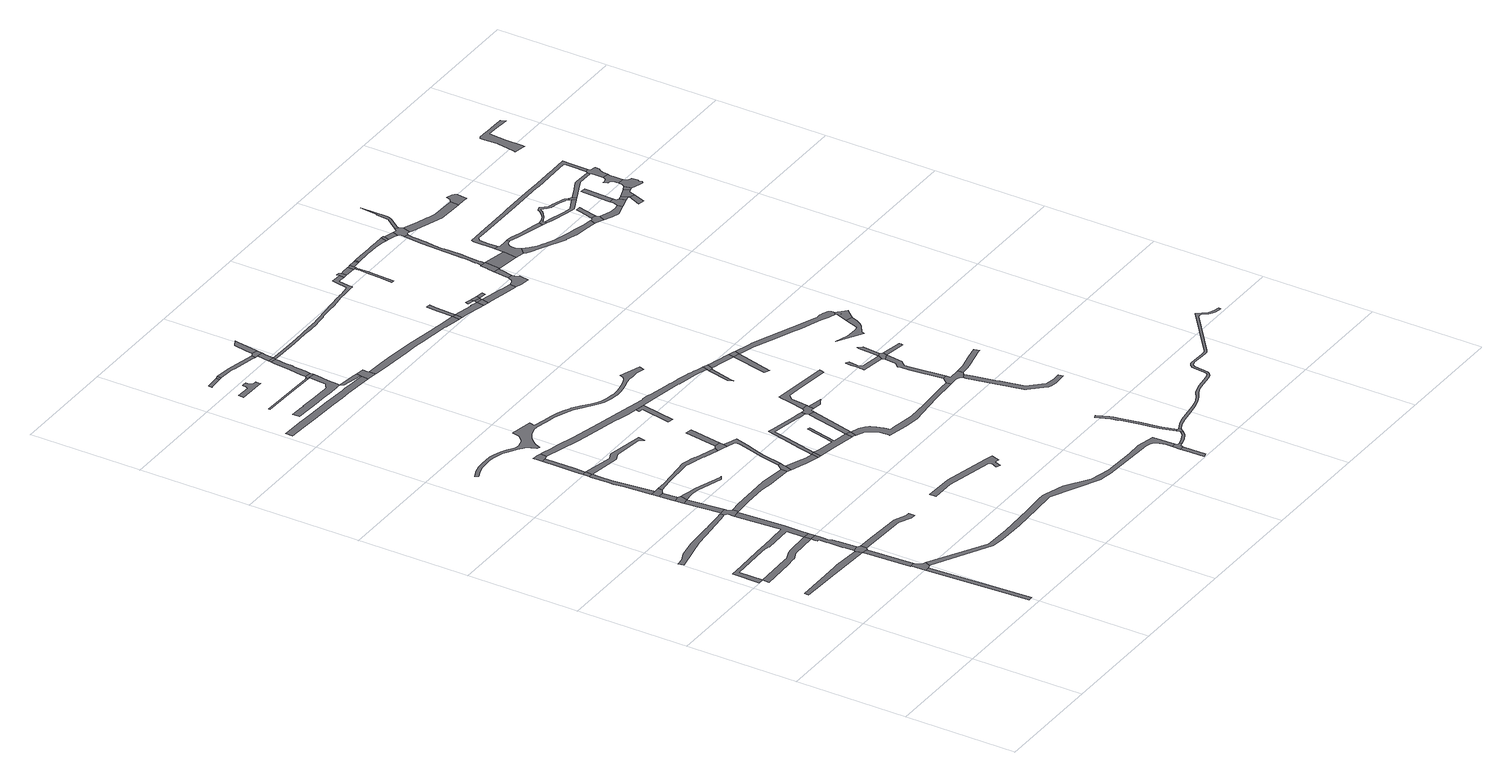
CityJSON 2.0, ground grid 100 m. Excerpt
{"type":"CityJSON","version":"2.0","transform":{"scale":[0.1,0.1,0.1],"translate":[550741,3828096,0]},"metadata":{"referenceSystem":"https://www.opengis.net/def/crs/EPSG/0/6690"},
"CityObjects":{
"road1":{"type":"Road","attributes":{"RoadStructureAttribute.sectionType":"1"},"geometry":[{"type":"MultiSurface","lod":"1","boundaries":[[[0,1,2,3,4,5,6,7,8,9]]]}]},
"road2":{"type":"Road","attributes":{"RoadStructureAttribute.sectionType":"1"},"geometry":[{"type":"MultiSurface","lod":"1","boundaries":[[[10,11,12,13,14,15,16,17,18,19,20,21]]]}]},
"road3":{"type":"Road","attributes":{"RoadStructureAttribute.sectionType":"1"},"geometry":[{"type":"MultiSurface","lod":"1","boundaries":[[[22,23,24,25,26,27]]]}]},
"road4":{"type":"Road","attributes":{"RoadStructureAttribute.sectionType":"1"},"geometry":[{"type":"MultiSurface","lod":"1","boundaries":[[[28,29,30,31,32,33,34,35,36,37,38,39,40,41,42,15,43,44,45,46,47,48,49,50,51,10,52]]]}]},
"road5":{"type":"Road","attributes":{"RoadStructureAttribute.sectionType":"1"},"geometry":[{"type":"MultiSurface","lod":"1","boundaries":[[[53,54,55,56,57,58,59,60,61,62,63,64,65,66,67]]]}]},
"road6":{"type":"Road","geometry":[{"type":"MultiSurface","lod":"1","boundaries":[[[68,69,27,26,70,71,72,73,74]]]}]},
"road7":{"type":"Road","attributes":{"RoadStructureAttribute.sectionType":"1"},"geometry":[{"type":"MultiSurface","lod":"1","boundaries":[[[8,68,74,75]]]}]},
"road8":{"type":"Road","geometry":[{"type":"MultiSurface","lod":"1","boundaries":[[[76,77,78,9,8,75,79,80]]]}]},
"road9":{"type":"Road","attributes":{"RoadStructureAttribute.sectionType":"1"},"geometry":[{"type":"MultiSurface","lod":"1","boundaries":[[[21,81,82,83,84,85,86,87,88,77,76,89,90,91,92,93,94,95,96,97,98]]]}]},
"road10":{"type":"Road","geometry":[{"type":"MultiSurface","lod":"1","boundaries":[[[10,21,98,52]]]}]},
"road11":{"type":"Road","geometry":[{"type":"MultiSurface","lod":"1","boundaries":[[[99,100,101,102,53,67,103,104,33,32,105,106]]]}]},
"road12":{"type":"Road","attributes":{"RoadStructureAttribute.sectionType":"1"},"geometry":[{"type":"MultiSurface","lod":"1","boundaries":[[[107,108,101,100]]]}]},
"road13":{"type":"Road","attributes":{"RoadStructureAttribute.sectionType":"1"},"geometry":[{"type":"MultiSurface","lod":"1","boundaries":[[[109,110,111,112,113,114,115,80,79]]]}]},
"road14":{"type":"Road","geometry":[{"type":"MultiSurface","lod":"1","boundaries":[[[116,117,118,108,107,119]]]}]},
"road15":{"type":"Road","attributes":{"RoadStructureAttribute.sectionType":"1"},"geometry":[{"type":"MultiSurface","lod":"1","boundaries":[[[120,121,122,118,117]]]}]},
"road16":{"type":"Road","geometry":[{"type":"MultiSurface","lod":"1","boundaries":[[[123,124,125,126,121,120,127,128,129,130]]]}]},
"road17":{"type":"Road","attributes":{"RoadStructureAttribute.sectionType":"1"},"geometry":[{"type":"MultiSurface","lod":"1","boundaries":[[[131,132,133,134,135,136,126,125,137,138,139,140,141]]]}]},
"road18":{"type":"Road","geometry":[{"type":"MultiSurface","lod":"1","boundaries":[[[142,131,141,143]]]}]},
"road19":{"type":"Road","attributes":{"RoadStructureAttribute.sectionType":"1"},"geometry":[{"type":"MultiSurface","lod":"1","boundaries":[[[144,145,146,147,148,149,150,151,152,153,154,155,156,119,107]]]}]},
"road20":{"type":"Road","attributes":{"RoadStructureAttribute.sectionType":"1"},"geometry":[{"type":"MultiSurface","lod":"1","boundaries":[[[157,158,159,160,161,162,142,143,163,164,165]]]}]},
"road21":{"type":"Road","attributes":{"RoadStructureAttribute.sectionType":"1"},"geometry":[{"type":"MultiSurface","lod":"1","boundaries":[[[166,167,106,105,168,169,170,171,172,173]]]}]},
"road22":{"type":"Road","geometry":[{"type":"MultiSurface","lod":"1","boundaries":[[[174,175,176,177,178,179,157,165,180,181]]]}]},
"road23":{"type":"Road","attributes":{"RoadStructureAttribute.sectionType":"1"},"geometry":[{"type":"MultiSurface","lod":"1","boundaries":[[[182,183,184,185,186,187,188,189,190,191,192,193,123,130,194,195,196,197,198,199,200,201,202,203,204,205,206,207]]]}]},
"road24":{"type":"Road","attributes":{"RoadStructureAttribute.sectionType":"1"},"geometry":[{"type":"MultiSurface","lod":"1","boundaries":[[[208,209,210,211,212,213,214,143,141]]]}]},
"road25":{"type":"Road","attributes":{"RoadStructureAttribute.sectionType":"1"},"geometry":[{"type":"MultiSurface","lod":"1","boundaries":[[[215,216,217,218,219,220,221,222,223,224,225,226,227,228,229,230,231,232,233,234]]]}]},
"road26":{"type":"Road","geometry":[{"type":"MultiSurface","lod":"1","boundaries":[[[235,236,237,173,172,238,239,240,241,242]]]}]},
"road27":{"type":"Road","attributes":{"RoadStructureAttribute.sectionType":"1"},"geometry":[{"type":"MultiSurface","lod":"1","boundaries":[[[243,244,245,246,247,248,249,250,251,252,253,254,255,71,70,256,257,258,259,260,261,262,263,264,265,266,267,268,269,270]]]}]},
"road28":{"type":"Road","attributes":{"RoadStructureAttribute.sectionType":"1"},"geometry":[{"type":"MultiSurface","lod":"1","boundaries":[[[271,272,273,274,275,276,277,278,279,280,281,282]]]}]},
"road29":{"type":"Road","attributes":{"RoadStructureAttribute.sectionType":"1"},"geometry":[{"type":"MultiSurface","lod":"1","boundaries":[[[283,284,285,286,287,288]]]}]},
"road30":{"type":"Road","attributes":{"function":"3","RoadStructureAttribute.sectionType":"1"},"geometry":[{"type":"MultiSurface","lod":"1","boundaries":[[[289,290,291,292,293,294,295,296,297,298,299,300,301,302,303,304,305,306,307,308,309,310,311,312,313,314,315,316]]]}]},
"road31":{"type":"Road","attributes":{"RoadStructureAttribute.sectionType":"1"},"geometry":[{"type":"MultiSurface","lod":"1","boundaries":[[[317,318,319,320,321,322,323,324]]]}]},
"road32":{"type":"Road","attributes":{"RoadStructureAttribute.sectionType":"1"},"geometry":[{"type":"MultiSurface","lod":"1","boundaries":[[[325,326,327,239,238,328,329,330,331,332]]]}]},
"road33":{"type":"Road","geometry":[{"type":"MultiSurface","lod":"1","boundaries":[[[333,334,317,324,335,336]]]}]},
"road34":{"type":"Road","geometry":[{"type":"MultiSurface","lod":"1","boundaries":[[[337,207,206,338,339,340,341]]]}]},
"road35":{"type":"Road","attributes":{"RoadStructureAttribute.sectionType":"1"},"geometry":[{"type":"MultiSurface","lod":"1","boundaries":[[[342,343,344,345,346,347,348,349,340,339,350,351,352,353,354,355,356,235,242]]]}]},
"road36":{"type":"Road","attributes":{"RoadStructureAttribute.sectionType":"1"},"geometry":[{"type":"MultiSurface","lod":"1","boundaries":[[[357,358,359,360,361,362,363,364,365,366,367,368,369,370,371,372,373,374,375,376,377,378,379,380,381,382,383,384,385,386,387,388,389,390,391,392,393,394,395,396,397,398,399,400,401,402,403,404,405,406,407,408,409,410,411,412,413,414,415,416,417,418,419,420,421,422,423,424,425,426,427,428,429,430,431,432,433,434,435,436,437,438,439]]]}]},
"road37":{"type":"Road","geometry":[{"type":"MultiSurface","lod":"1","boundaries":[[[440,441,442,443,444,445,446,447,448,449,450,451]]]}]},
"road38":{"type":"Road","geometry":[{"type":"MultiSurface","lod":"1","boundaries":[[[452,332,331,453,454]]]}]},
"road39":{"type":"Road","attributes":{"RoadStructureAttribute.sectionType":"1"},"geometry":[{"type":"MultiSurface","lod":"1","boundaries":[[[455,456,457,337,341]]]}]},
"road40":{"type":"Road","attributes":{"RoadStructureAttribute.sectionType":"1"},"geometry":[{"type":"MultiSurface","lod":"1","boundaries":[[[458,459,460,333,336,461,462,463,464,465,466,467,468]]]}]},
"road41":{"type":"Road","geometry":[{"type":"MultiSurface","lod":"1","boundaries":[[[469,288,287,289,316,470,471]]]}]},
"road42":{"type":"Road","geometry":[{"type":"MultiSurface","lod":"1","boundaries":[[[472,312,473,474,475]]]}]},
"road43":{"type":"Road","attributes":{"function":"3","RoadStructureAttribute.sectionType":"1"},"geometry":[{"type":"MultiSurface","lod":"1","boundaries":[[[476,477,478,479,469,471,480,481,482,483,484,485,486]]]}]},
"road44":{"type":"Road","attributes":{"RoadStructureAttribute.sectionType":"1"},"geometry":[{"type":"MultiSurface","lod":"1","boundaries":[[[487,488,489,490,491,492,493,454,453,494,495,496]]]}]},
"road45":{"type":"Road","attributes":{"RoadStructureAttribute.sectionType":"1"},"geometry":[{"type":"MultiSurface","lod":"1","boundaries":[[[497,498,499,500,501,502,503,504,505,506,507,508,509,510,511,512,513,514,515,516,517,518,519,520,181,180,521,522,523,524,525,526,527,528,529,530,531,532,533,534,535,536,537]]]}]},
"road46":{"type":"Road","geometry":[{"type":"MultiSurface","lod":"1","boundaries":[[[538,539,475,474,234,233,540,541]]]}]},
"road47":{"type":"Road","attributes":{"RoadStructureAttribute.sectionType":"1"},"geometry":[{"type":"MultiSurface","lod":"1","boundaries":[[[542,543,544,545,546,547,548]]]}]},
"road48":{"type":"Road","geometry":[{"type":"MultiSurface","lod":"1","boundaries":[[[549,476,486,550,551,552]]]}]},
"road49":{"type":"Road","attributes":{"RoadStructureAttribute.sectionType":"1"},"geometry":[{"type":"MultiSurface","lod":"1","boundaries":[[[553,554,555,556,557,558,559,560,561,562,563,452,454,564,565,566,567,568,569,570,571,572,573,574,575,576,577]]]}]},
"road50":{"type":"Road","attributes":{"function":"3","RoadStructureAttribute.sectionType":"1"},"geometry":[{"type":"MultiSurface","lod":"1","boundaries":[[[578,549,552,579,580,581]]]}]},
"road51":{"type":"Road","geometry":[{"type":"MultiSurface","lod":"1","boundaries":[[[582,583,468,467,578,581,584]]]}]},
"road52":{"type":"Road","geometry":[{"type":"MultiSurface","lod":"1","boundaries":[[[496,495,585,586,587]]]}]},
"road53":{"type":"Road","attributes":{"function":"3","RoadStructureAttribute.sectionType":"1"},"geometry":[{"type":"MultiSurface","lod":"1","boundaries":[[[588,589,590,591,592,582,584]]]}]},
"road54":{"type":"Road","attributes":{"RoadStructureAttribute.sectionType":"1"},"geometry":[{"type":"MultiSurface","lod":"1","boundaries":[[[593,594,595,496,587,596,597]]]}]},
"road55":{"type":"Road","geometry":[{"type":"MultiSurface","lod":"1","boundaries":[[[598,599,600,601,602,577,576,603,593,597,604,605,606,607,608,609]]]}]},
"road56":{"type":"Road","geometry":[{"type":"MultiSurface","lod":"1","boundaries":[[[610,611,612,613,608,607]]]}]},
"road57":{"type":"Road","attributes":{"RoadStructureAttribute.sectionType":"1"},"geometry":[{"type":"MultiSurface","lod":"1","boundaries":[[[614,615,616,617,618,619,620,621,622,623,624,541,540,625,626,627,628,629,630,631,632,633]]]}]},
"road58":{"type":"Road","attributes":{"RoadStructureAttribute.sectionType":"1"},"geometry":[{"type":"MultiSurface","lod":"1","boundaries":[[[634,635,636,637,638]]]}]},
"road59":{"type":"Road","attributes":{"RoadStructureAttribute.sectionType":"1"},"geometry":[{"type":"MultiSurface","lod":"1","boundaries":[[[639,640,641,642,643,644,645,646,647,648,649,650,651,652,653,587,586,654,655,656,657,658,659,660,661,662,663,664,665,666,667,668,669,670]]]}]},
"road60":{"type":"Road","geometry":[{"type":"MultiSurface","lod":"1","boundaries":[[[269,638,637,671,672,673,674,675,676,270]]]}]},
"road61":{"type":"Road","attributes":{"RoadStructureAttribute.sectionType":"1"},"geometry":[{"type":"MultiSurface","lod":"1","boundaries":[[[677,678,679,680,681,682,683,684,685,686,687,688,689,690,598,609]]]}]},
"road62":{"type":"Road","geometry":[{"type":"MultiSurface","lod":"1","boundaries":[[[691,692,693,694,695,696]]]}]},
"road63":{"type":"Road","attributes":{"RoadStructureAttribute.sectionType":"1"},"geometry":[{"type":"MultiSurface","lod":"1","boundaries":[[[697,698,699,700,701,702,703,704,705,706,707,708,709,710,711,712,713,714,715,716,717,718,719,720,552,551,721,722,723,724,725,726,727,728,729,730,731,732,733,734,735,736,737,738,739,740,741,742,743,744,745,746]]]}]},
"road64":{"type":"Road","attributes":{"RoadStructureAttribute.sectionType":"1"},"geometry":[{"type":"MultiSurface","lod":"1","boundaries":[[[747,748,749,674,673,750,751,752]]]}]},
"road65":{"type":"Road","geometry":[{"type":"MultiSurface","lod":"1","boundaries":[[[537,536,691,696,753,754]]]}]},
"road66":{"type":"Road","geometry":[{"type":"MultiSurface","lod":"1","boundaries":[[[755,756,757,758,747,752,759,760,761]]]}]},
"road67":{"type":"Road","attributes":{"RoadStructureAttribute.sectionType":"1"},"geometry":[{"type":"MultiSurface","lod":"1","boundaries":[[[762,763,764,765,766,767,768,769,770,771,772,773,774,775,756,755]]]}]},
"road68":{"type":"Road","attributes":{"RoadStructureAttribute.sectionType":"1"},"geometry":[{"type":"MultiSurface","lod":"1","boundaries":[[[776,777,778,779,780,781,754,753,782,783,784,785,786]]]}]},
"road69":{"type":"Road","attributes":{"RoadStructureAttribute.sectionType":"1"},"geometry":[{"type":"MultiSurface","lod":"1","boundaries":[[[785,787,788,789,790,791]]]}]},
"road70":{"type":"Road","geometry":[{"type":"MultiSurface","lod":"1","boundaries":[[[633,632,792,793]]]}]},
"road71":{"type":"Road","geometry":[{"type":"MultiSurface","lod":"1","boundaries":[[[794,795,796,786,785,791,797]]]}]},
"road72":{"type":"Road","attributes":{"RoadStructureAttribute.sectionType":"1"},"geometry":[{"type":"MultiSurface","lod":"1","boundaries":[[[798,799,800,801,802,803,633,793]]]}]},
"road73":{"type":"Road","geometry":[{"type":"MultiSurface","lod":"1","boundaries":[[[804,805,806,807,808,670,669,809,810,811,812,813,814,815,816]]]}]},
"road74":{"type":"Road","attributes":{"RoadStructureAttribute.sectionType":"1"},"geometry":[{"type":"MultiSurface","lod":"1","boundaries":[[[817,818,819,793,792,820,821,822,823]]]}]},
"road75":{"type":"Road","attributes":{"RoadStructureAttribute.sectionType":"1"},"geometry":[{"type":"MultiSurface","lod":"1","boundaries":[[[824,825,826,827,828,829,830,831,832,833,806,805]]]}]},
"road76":{"type":"Road","attributes":{"RoadStructureAttribute.sectionType":"1"},"geometry":[{"type":"MultiSurface","lod":"1","boundaries":[[[834,835,836,837,838,839,840,841,842,843,844,845,846,847,848,849,850,851]]]}]},
"road77":{"type":"Road","geometry":[{"type":"MultiSurface","lod":"1","boundaries":[[[852,853,854,855]]]}]},
"road78":{"type":"Road","attributes":{"RoadStructureAttribute.sectionType":"1"},"geometry":[{"type":"MultiSurface","lod":"1","boundaries":[[[856,857,858,859,860,861,862,863,864,865,866,867,868,869,870,871,872,873,874,814,813]]]}]},
"road79":{"type":"Road","geometry":[{"type":"MultiSurface","lod":"1","boundaries":[[[823,822,875,876]]]}]},
"road80":{"type":"Road","geometry":[{"type":"MultiSurface","lod":"1","boundaries":[[[877,878,851,850,829,828,879]]]}]},
"road81":{"type":"Road","geometry":[{"type":"MultiSurface","lod":"1","boundaries":[[[880,823,876,881]]]}]},
"road82":{"type":"Road","geometry":[{"type":"MultiSurface","lod":"1","boundaries":[[[855,854,880,881,882,883]]]}]},
"road83":{"type":"Road","geometry":[{"type":"MultiSurface","lod":"1","boundaries":[[[884,885,886,887,888,889,890,851,878]]]}]},
"road84":{"type":"Road","geometry":[{"type":"MultiSurface","lod":"1","boundaries":[[[891,892,883,882]]]}]},
"road85":{"type":"Road","geometry":[{"type":"MultiSurface","lod":"1","boundaries":[[[893,894,895,896,746,745,897,898]]]}]},
"road86":{"type":"Road","attributes":{"RoadStructureAttribute.sectionType":"1"},"geometry":[{"type":"MultiSurface","lod":"1","boundaries":[[[899,900,901,902,903,904,905,906,907,908,816,815]]]}]},
"road87":{"type":"Road","geometry":[{"type":"MultiSurface","lod":"1","boundaries":[[[909,910,911,912,879,828]]]}]},
"road88":{"type":"Road","attributes":{"RoadStructureAttribute.sectionType":"1"},"geometry":[{"type":"MultiSurface","lod":"1","boundaries":[[[913,914,915,916,917,876,875,918,919,920,921,922]]]}]},
"road89":{"type":"Road","attributes":{"RoadStructureAttribute.sectionType":"1"},"geometry":[{"type":"MultiSurface","lod":"1","boundaries":[[[923,924,925,926,927,928,929,930,931,932,933,934,935,936,937,797,791,938,939,940,941,942,943,944,945,946,947,948,949,950,951,952,953,954,955,956]]]}]},
"road90":{"type":"Road","attributes":{"RoadStructureAttribute.sectionType":"1"},"geometry":[{"type":"MultiSurface","lod":"1","boundaries":[[[957,958,959,898,897,960]]]}]},
"road91":{"type":"Road","attributes":{"RoadStructureAttribute.sectionType":"1"},"geometry":[{"type":"MultiSurface","lod":"1","boundaries":[[[961,962,963,964,965,966,967,968,969,970,971]]]}]},
"road92":{"type":"Road","geometry":[{"type":"MultiSurface","lod":"1","boundaries":[[[972,973,957,960,974,961,971,975,976]]]}]},
"road93":{"type":"Road","attributes":{"RoadStructureAttribute.sectionType":"1"},"geometry":[{"type":"MultiSurface","lod":"1","boundaries":[[[977,978,979,972,976,980,981,982]]]}]},
"road94":{"type":"Road","attributes":{"RoadStructureAttribute.sectionType":"1"},"geometry":[{"type":"MultiSurface","lod":"1","boundaries":[[[983,984,985,986,987,988,989,990,991,992,993]]]}]},
"road95":{"type":"Road","geometry":[{"type":"MultiSurface","lod":"1","boundaries":[[[994,977,982,995]]]}]},
"road96":{"type":"Road","geometry":[{"type":"MultiSurface","lod":"1","boundaries":[[[996,997,998,999,1000,1001,1002,1003,1004,1005,1006,1007,1008,1009,1010,1011,1012,1013,922,921,1014,1015,1016,1017,1018]]]}]},
"road97":{"type":"Road","attributes":{"RoadStructureAttribute.sectionType":"1"},"geometry":[{"type":"MultiSurface","lod":"1","boundaries":[[[1019,1020,1021,1004,1003,1022,1023,1024]]]}]},
"road98":{"type":"Road","attributes":{"RoadStructureAttribute.sectionType":"1"},"geometry":[{"type":"MultiSurface","lod":"1","boundaries":[[[1025,1026,1027,1028,1029,1030,1031,1032,1033,1034,1035,1036,1037,1038,1039,1040,1041,1042,1043,1044,1045,1046,1047,1048,761,760,1049,1050,1051,1052,1053,1054,1055,1056,1057,1058,1059,1060,1061,1062,1063,1064,1065,1066,1067,1068,1069,1070,1071,1072,1073,1074,1075,1076,1077]]]}]},
"road99":{"type":"Road","geometry":[{"type":"MultiSurface","lod":"1","boundaries":[[[1078,1079,1080,1081,1019,1024,1082,1083,1084,1085]]]}]},
"road100":{"type":"Road","attributes":{"RoadStructureAttribute.sectionType":"1"},"geometry":[{"type":"MultiSurface","lod":"1","boundaries":[[[1086,1087,1088,1089,1090,1091,1092,994,995,1093,1094,1095,1096,1097,1098]]]}]},
"road101":{"type":"Road","geometry":[{"type":"MultiSurface","lod":"1","boundaries":[[[1099,956,955,1100,1101,983,993,1102,1103]]]}]},
"road102":{"type":"Road","attributes":{"RoadStructureAttribute.sectionType":"1"},"geometry":[{"type":"MultiSurface","lod":"1","boundaries":[[[1083,1082,1104,1105,1106]]]}]},
"road103":{"type":"Road","attributes":{"RoadStructureAttribute.sectionType":"1"},"geometry":[{"type":"MultiSurface","lod":"1","boundaries":[[[1107,1108,1109,1110,1111,1112,1113,1114,1115,1116,1085,1084,1117,1118,1119,1120,1121,1122,1123,1124,1125,1126,1127,1128,1129,1130,1131,1132,1133,1134,1135]]]}]},
"road104":{"type":"Road","geometry":[{"type":"MultiSurface","lod":"1","boundaries":[[[1098,1097,1136,1137,1138]]]}]},
"road105":{"type":"Road","attributes":{"RoadStructureAttribute.sectionType":"1"},"geometry":[{"type":"MultiSurface","lod":"1","boundaries":[[[1137,1136,1139,1140,1141,1142]]]}]},
"road106":{"type":"Road","geometry":[{"type":"MultiSurface","lod":"1","boundaries":[[[1143,1106,1105,1144,1145,1146,1147,1148,1149,1150,1151,1152,1153,1154,1155,1156,1157,1158]]]}]},
"road107":{"type":"Road","geometry":[{"type":"MultiSurface","lod":"1","boundaries":[[[1159,1160,1161,1162,1142,1141,1163,1164,1165,1166,1167,1107,1135,1168,1169,1170,1171,1172,1173,1174,1175,1176,1177,1178,1179]]]}]},
"road108":{"type":"Road","attributes":{"RoadStructureAttribute.sectionType":"1"},"geometry":[{"type":"MultiSurface","lod":"1","boundaries":[[[1180,1181,1182,1183,1184,1159,1179,1185,1186,1187,1188,1189,1190]]]}]},
"road109":{"type":"Road","attributes":{"RoadStructureAttribute.sectionType":"1"},"geometry":[{"type":"MultiSurface","lod":"1","boundaries":[[[1191,1192,1193,1194,1195,1196,1197,1198,1199,1146,1145,1200,1201,1202,1203,1204,1205,1206,1207,1208,1209]]]}]},
"road110":{"type":"Road","attributes":{"RoadStructureAttribute.sectionType":"1"},"geometry":[{"type":"MultiSurface","lod":"1","boundaries":[[[1210,1211,1212,1213,1155,1154,1214,1215,1216,1217]]]}]},
"road111":{"type":"Road","attributes":{"RoadStructureAttribute.sectionType":"1"},"geometry":[{"type":"MultiSurface","lod":"1","boundaries":[[[1218,1219,1220,1221,1222,1176,1175,1223,1224,1225,1226,1227,1228]]]}]},
"road112":{"type":"Road","geometry":[{"type":"MultiSurface","lod":"1","boundaries":[[[1229,1217,1216,1230,1231,1232,1233]]]}]},
"road113":{"type":"Road","geometry":[{"type":"MultiSurface","lod":"1","boundaries":[[[1234,1235,1209,1208,1236,1237,1238,1239,1240]]]}]},
"road114":{"type":"Road","geometry":[{"type":"MultiSurface","lod":"1","boundaries":[[[1241,1242,1243,1244,1228,1227,1245,1246,1247,1248,1249,1250,1251,1252]]]}]},
"road115":{"type":"Road","attributes":{"RoadStructureAttribute.sectionType":"1"},"geometry":[{"type":"MultiSurface","lod":"1","boundaries":[[[1253,1254,1255,1256,1257,1258,1259,1231,1230,1260,1261,1262,1263,1264,1265,1266]]]}]},
"road116":{"type":"Road","attributes":{"RoadStructureAttribute.sectionType":"1"},"geometry":[{"type":"MultiSurface","lod":"1","boundaries":[[[1267,1268,1269,1270,1271,1272,1273,1274,1275,1276,1277,1278,1279,1280,1281,1282,1283,1284,1285,1286,1143,1158,1287,1288,1289,1290,1291,1292,1293,1294,1295,1296,1297,1298,1299,1300,1301,1302,1303,1304,1305,1306,1307,1308,1309]]]}]},
"road117":{"type":"Road","geometry":[{"type":"MultiSurface","lod":"1","boundaries":[[[1310,1311,1312,1313,1314,1234,1240]]]}]},
"road118":{"type":"Road","attributes":{"RoadStructureAttribute.sectionType":"1"},"geometry":[{"type":"MultiSurface","lod":"1","boundaries":[[[1315,1316,1317,1318,1319,1320,1321,1322,1323,1324,1325,1326,1327,1328,1329,1330,1331,1229,1233,1332,1333,1334,1335,1336,1337,1338,1339,1340,1341,1342,1343,1344,1345,1346,1347,1348]]]}]},
"road119":{"type":"Road","attributes":{"RoadStructureAttribute.sectionType":"1"},"geometry":[{"type":"MultiSurface","lod":"1","boundaries":[[[1349,1350,1351,1352,1238,1237,1353,1354,1355,1356]]]}]},
"road120":{"type":"Road","geometry":[{"type":"MultiSurface","lod":"1","boundaries":[[[1348,1347,1266,1265,1357,1358]]]}]},
"road121":{"type":"Road","geometry":[{"type":"MultiSurface","lod":"1","boundaries":[[[1359,1360,1361,1356,1355,1362,1363,1364,1365,1366]]]}]},
"road122":{"type":"Road","attributes":{"RoadStructureAttribute.sectionType":"1"},"geometry":[{"type":"MultiSurface","lod":"1","boundaries":[[[1367,1368,1369,1370,1371,1372,1359,1366]]]}]},
"road123":{"type":"Road","attributes":{"RoadStructureAttribute.sectionType":"1"},"geometry":[{"type":"MultiSurface","lod":"1","boundaries":[[[1373,1374,1363,1362,1375]]]}]},
"road124":{"type":"Road","geometry":[{"type":"MultiSurface","lod":"1","boundaries":[[[1376,1377,1378,1379]]]}]},
"road125":{"type":"Road","geometry":[{"type":"MultiSurface","lod":"1","boundaries":[[[1380,1381,1373,1375,1376,1379,1382,1383]]]}]},
"road126":{"type":"Road","attributes":{"RoadStructureAttribute.sectionType":"1"},"geometry":[{"type":"MultiSurface","lod":"1","boundaries":[[[1384,1385,1386,1358,1357,1387,1388,1389,1390,1391]]]}]},
"road127":{"type":"Road","attributes":{"RoadStructureAttribute.sectionType":"1"},"geometry":[{"type":"MultiSurface","lod":"1","boundaries":[[[1392,1380,1383,1393]]]}]},
"road128":{"type":"Road","attributes":{"RoadStructureAttribute.sectionType":"1"},"geometry":[{"type":"MultiSurface","lod":"1","boundaries":[[[1394,1395,1396,1397,1398,1399,1400,1401,1402,1403,1404,1405,1406,1407,1408,1409,1410]]]}]},
"road129":{"type":"Road","geometry":[{"type":"MultiSurface","lod":"1","boundaries":[[[1405,1411,1412,1392,1393,1413,1414,1415,1416,1417,1418,1419,1420,1421,1422,1406]]]}]},
"road130":{"type":"Road","geometry":[{"type":"MultiSurface","lod":"1","boundaries":[[[1308,1423,1391,1390,1424,1425,1394,1410,1426,1427,1428,1429,1430,1431,1432,1433,1434,1435,1309]]]}]},
"road131":{"type":"Road","attributes":{"RoadStructureAttribute.sectionType":"1"},"geometry":[{"type":"MultiSurface","lod":"1","boundaries":[[[1436,1437,1438,1439,1440,1441,1442,1443,1444,1445,1446,1447,1448,1449,1450,1451,1452,1453,1454,1455,1456,1457,1458,1459,1460]]]}]}
},
"vertices":[
[639,1626,0],[636,1626,0],[617,1626,0],[529,1625,0],[149,1621,0],[147,1582,0],[342,1574,0],[422,1571,0],[902,1551,0],[882,1606,0],
[861,2059,0],[631,2047,0],[602,2045,0],[519,2013,0],[487,2012,0],[145,2005,0],[143,1941,0],[440,1952,0],[521,1956,0],[544,1959,0],[615,1986,0],[862,1999,0],
[969,243,0],[976,75,0],[1019,78,0],[1011,234,0],[975,990,0],[935,988,0],
[920,2132,0],[919,2227,0],[919,2281,0],[898,2671,0],[894,2690,0],[837,2682,0],[858,2313,0],[859,2279,0],[859,2269,0],[582,2262,0],[570,2262,0],[149,2252,0],[125,2251,0],[100,2251,0],[95,2003,0],[150,2222,0],[508,2230,0],[547,2227,0],[570,2222,0],[573,2221,0],[577,2220,0],[594,2212,0],[859,2219,0],[861,2063,0],[921,2059,0],
[807,2794,0],[749,2789,0],[626,2780,0],[570,2775,0],[568,2775,0],[310,2763,0],[155,2736,0],[71,2700,0],[8,2690,0],[17,2644,0],[360,2713,0],[571,2734,0],[626,2740,0],[750,2752,0],[810,2758,0],
[919,1124,0],[929,1122,0],[1005,1005,0],[1029,1050,0],[1002,1065,0],[976,1102,0],[968,1125,0],
[953,1540,0],
[951,1631,0],[892,1622,0],[883,1607,0],[973,1559,0],[978,1615,0],
[862,1960,0],[862,1938,0],[883,1937,0],[884,1869,0],[884,1859,0],[884,1846,0],[886,1722,0],[888,1716,0],[942,1800,0],[938,1800,0],[937,1852,0],[932,1860,0],[927,1867,0],[923,1874,0],[922,1937,0],[922,1965,0],[922,1966,0],[922,1999,0],
[882,2771,0],[880,2800,0],[822,2795,0],[817,2794,0],[823,2751,0],[835,2745,0],[915,2691,0],[912,2744,0],
[852,3122,0],[795,3117,0],
[1428,1541,0],[1538,1490,0],[1581,1491,0],[1582,1545,0],[1546,1544,0],[1439,1590,0],[1144,1608,0],
[857,3198,0],[846,3201,0],[788,3196,0],[871,3194,0],
[834,3338,0],[778,3334,0],[785,3231,0],
[877,3403,0],[842,3403,0],[828,3403,0],[774,3399,0],[846,3351,0],[852,3353,0],[868,3362,0],[874,3366,0],
[746,3956,0],[745,3935,0],[747,3783,0],[750,3733,0],[751,3713,0],[758,3652,0],[826,3419,0],[787,3781,0],[786,3894,0],[788,3945,0],[788,3955,0],
[747,4012,0],[789,4011,0],
[863,3124,0],[903,3130,0],[944,3136,0],[948,3137,0],[1019,3125,0],[1247,3055,0],[1265,3065,0],[1284,3075,0],[1270,3079,0],[1116,3128,0],[1036,3152,0],[952,3174,0],[906,3185,0],
[748,4382,0],[748,4253,0],[747,4074,0],[747,4073,0],[747,4066,0],[747,4046,0],[790,4036,0],[791,4112,0],[789,4382,0],
[1385,2761,0],[1010,2752,0],[1080,2700,0],[1278,2705,0],[1395,2689,0],[1440,2685,0],[1615,2673,0],[1617,2731,0],
[807,4461,0],[791,4464,0],[787,4464,0],[768,4466,0],[746,4467,0],[748,4410,0],[824,4396,0],[837,4454,0],
[1541,3357,0],[1423,3395,0],[1415,3398,0],[1403,3402,0],[1400,3403,0],[1391,3406,0],[1347,3419,0],[1303,3433,0],[1296,3432,0],[1291,3432,0],[1193,3424,0],[963,3404,0],[996,3379,0],[1278,3395,0],[1292,3391,0],[1306,3388,0],[1376,3366,0],[1389,3364,0],[1392,3364,0],[1396,3363,0],[1409,3358,0],[1436,3346,0],[1456,3342,0],[1466,3339,0],[1594,3298,0],[1613,3334,0],
[1075,3908,0],[1139,3936,0],[1391,3902,0],[1429,3866,0],[1441,3927,0],[1117,3983,0],[1058,3956,0],
[1045,6245,0],[966,6252,0],[864,6260,0],[834,6261,0],[624,6278,0],[408,6290,0],[326,6295,0],[251,6299,0],[145,6305,0],[80,6307,0],[56,6309,0],[52,6244,0],[119,6240,0],[264,6232,0],[368,6225,0],[619,6211,0],[738,6205,0],[823,6202,0],[1078,6175,0],[1088,6242,0],
[1659,2786,0],[1644,2765,0],[1630,2747,0],[1652,2661,0],[1675,2729,0],[1677,2736,0],[1679,2746,0],[1686,2780,0],
[3529,500,0],[3369,534,0],[3234,530,0],[2941,547,0],[2758,590,0],[2555,725,0],[2382,779,0],[2349,786,0],[2292,788,0],[2102,778,0],[1759,768,0],[1624,769,0],[1522,778,0],[1520,730,0],[1642,716,0],[1880,711,0],[2150,721,0],[2360,731,0],[2789,523,0],[2844,511,0],[2904,504,0],[3399,479,0],[3439,467,0],[3465,445,0],[3480,407,0],[3493,355,0],[3493,302,0],[3533,303,0],
[584,6860,0],[585,6882,0],[585,6905,0],[552,6907,0],[531,6930,0],[532,6964,0],[510,6965,0],[488,6966,0],[486,6931,0],[473,6909,0],[344,6913,0],[343,6868,0],
[817,6594,0],[299,6612,0],[297,6599,0],[572,6592,0],[838,6580,0],[839,6597,0],
[857,6580,0],[857,6574,0],[846,6474,0],[841,6422,0],[827,6412,0],[817,6405,0],[793,6387,0],[774,6388,0],[714,6390,0],[612,6395,0],[528,6399,0],[473,6402,0],[472,6399,0],[449,6400,0],[323,6407,0],[329,6345,0],[471,6338,0],[589,6332,0],[640,6329,0],[767,6323,0],[818,6321,0],[839,6320,0],[842,6320,0],[885,6322,0],[888,6347,0],[898,6436,0],[905,6501,0],[914,6573,0],
[466,7193,0],[376,7189,0],[341,7185,0],[342,7154,0],[344,7154,0],[367,7157,0],[444,7162,0],[468,7164,0],
[1865,2655,0],[1826,2665,0],[1678,2727,0],[1771,2620,0],[1784,2615,0],[1864,2588,0],[1920,2578,0],[1931,2639,0],
[495,7202,0],[473,7195,0],[482,7165,0],[496,7165,0],
[1645,3353,0],[1655,3278,0],[1687,3268,0],[1694,3308,0],[1701,3344,0],
[1728,2962,0],[1769,3092,0],[1776,3115,0],[1810,3224,0],[1822,3263,0],[1800,3270,0],[1777,3277,0],[1700,3305,0],[1760,3245,0],[1761,3243,0],[1770,3223,0],[1772,3217,0],[1748,3135,0],[1698,2962,0],[1679,2871,0],
[368,4722,0],[422,4736,0],[488,4740,0],[537,4741,0],[585,4738,0],[626,4729,0],[686,4708,0],[732,4683,0],[795,4644,0],[832,4617,0],[859,4593,0],[875,4564,0],[889,4518,0],[914,4512,0],[936,4559,0],[962,4597,0],[1002,4637,0],[1042,4661,0],[1108,4682,0],[1161,4685,0],[1262,4660,0],[1352,4642,0],[1398,4627,0],[1453,4606,0],[1520,4575,0],[1597,4521,0],[1655,4478,0],[1700,4448,0],[1742,4427,0],[1786,4413,0],[1826,4404,0],[1852,4399,0],[1891,4394,0],[1949,4397,0],[2006,4407,0],[2033,4411,0],[2084,4426,0],[2139,4434,0],[2182,4433,0],[2244,4435,0],[2321,4417,0],[2334,4463,0],[2146,4527,0],[2134,4491,0],[2109,4472,0],[2076,4455,0],[2026,4441,0],[2001,4436,0],[1946,4427,0],[1892,4424,0],[1857,4429,0],[1832,4434,0],[1794,4442,0],[1753,4455,0],[1715,4474,0],[1672,4503,0],[1614,4545,0],[1537,4600,0],[1533,4602,0],[1464,4634,0],[1407,4656,0],[1359,4671,0],[1268,4690,0],[1168,4714,0],[1183,4765,0],[984,4799,0],[976,4748,0],[970,4733,0],[933,4690,0],[909,4676,0],[883,4669,0],[847,4663,0],[810,4670,0],[747,4708,0],[698,4736,0],[634,4758,0],[589,4767,0],[538,4771,0],[487,4770,0],[417,4766,0],[358,4751,0],[286,4722,0],[298,4694,0],
[2114,1491,0],[2534,1393,0],[2546,1374,0],[2523,1319,0],[2559,1302,0],[2581,1362,0],[2620,1353,0],[2646,1429,0],[2571,1446,0],[2161,1541,0],[1904,1547,0],[1903,1490,0],
[1932,2645,0],[1950,2573,0],[1963,2644,0],
[1749,3634,0],[1719,3639,0],[1694,3644,0],
[690,7178,0],[637,7189,0],[501,7204,0],[504,7166,0],[601,7158,0],[640,7155,0],[662,7144,0],[792,7118,0],[858,7104,0],[896,7095,0],[899,7131,0],
[859,6613,0],[915,6586,0],[917,6607,0],
[1064,6297,0],[907,6293,0],[1088,6252,0],[1094,6293,0],
[899,6953,0],[894,6925,0],[874,6764,0],[860,6658,0],[922,6657,0],[934,6764,0],[937,6792,0],[940,6838,0],[944,6884,0],[947,6917,0],[951,6945,0],
[2191,2598,0],[2253,2858,0],[2233,2863,0],[2171,2603,0],[2026,2628,0],[2016,2630,0],[1968,2643,0],[2089,2548,0],[2313,2506,0],[2326,2572,0],
[2573,4043,0],[2530,4057,0],[2502,4066,0],[2477,4074,0],[2448,4083,0],[2422,4091,0],[2401,4095,0],[2370,4103,0],[2351,4109,0],[2274,4124,0],[2248,4130,0],[2154,4149,0],[2071,4170,0],[2064,4171,0],[1996,4189,0],[1949,4195,0],[1930,4192,0],[1667,4251,0],[1458,4297,0],[1174,4360,0],[1025,4404,0],[966,4417,0],[950,4422,0],[856,4450,0],[1144,4307,0],[1234,4286,0],[1552,4214,0],[1598,4199,0],[1675,4175,0],[1677,4174,0],[1685,4172,0],[2071,4106,0],[2280,4071,0],[2279,4064,0],[2323,4056,0],[2389,4043,0],[2465,4027,0],[2500,4017,0],[2535,4007,0],[2575,3993,0],[2587,4039,0],
[1166,6230,0],[1169,6281,0],[1171,6166,0],[1171,6227,0],
[1777,4154,0],[1774,4142,0],[1770,4122,0],[1811,4114,0],[1758,3850,0],[1806,3839,0],[1865,4138,0],
[903,6980,0],[952,6948,0],[955,6947,0],[957,6972,0],
[2374,3041,0],[2323,3051,0],[2081,3098,0],[2049,3106,0],[2043,3107,0],[2042,3103,0],[2008,2965,0],[2005,2953,0],[1963,2777,0],[1946,2705,0],[1944,2694,0],[1976,2696,0],[1979,2712,0],[1997,2783,0],[2033,2934,0],[2040,2965,0],[2064,3065,0],[2081,3060,0],[2170,3044,0],[2305,3018,0],[2349,3010,0],[2412,2998,0],[2413,2998,0],[2415,2997,0],[2418,3033,0],
[919,7090,0],[959,6980,0],[971,7057,0],[975,7082,0],
[928,7144,0],[903,7132,0],[983,7136,0],
[2330,2503,0],[2347,2495,0],[2373,2555,0],
[986,7154,0],[1014,7336,0],[1018,7358,0],[959,7323,0],[938,7209,0],
[2424,2969,0],[2422,2959,0],[2367,2738,0],[2415,2715,0],[2478,2954,0],
[2466,3054,0],[2455,3033,0],[2452,3026,0],[2448,3027,0],[2445,3028,0],[2419,2986,0],[2482,2969,0],[2485,2984,0],[2492,2987,0],[2516,2983,0],[2524,3032,0],[2526,3047,0],
[2592,2970,0],[2627,2988,0],[2659,3004,0],[2631,3010,0],
[2165,6102,0],[2089,6113,0],[2051,6118,0],[2022,6124,0],[1939,6136,0],[1833,6152,0],[1693,6172,0],[1530,6195,0],[1473,6203,0],[1333,6214,0],[1229,6222,0],[1260,6156,0],[1576,6122,0],[1679,6112,0],[1759,6104,0],[2037,6062,0],[2052,6059,0],[2160,6037,0],[2198,6030,0],[2209,6095,0],
[3495,172,0],[3496,10,0],[3536,23,0],[3532,223,0],[3494,222,0],
[3308,2294,0],[3017,2277,0],[2914,2274,0],[2824,2273,0],[2724,2284,0],[2604,2308,0],[2566,2310,0],[2553,2365,0],[2538,2422,0],[2537,2425,0],[2520,2467,0],[2513,2473,0],[2490,2497,0],[2447,2529,0],[2384,2551,0],[2430,2459,0],[2434,2452,0],[2444,2434,0],[2445,2431,0],[2481,2372,0],[2490,2288,0],[2492,2277,0],[2489,2269,0],[2496,2268,0],[2524,2260,0],[2625,2238,0],[2692,2226,0],[2815,2213,0],[2895,2221,0],[3140,2244,0],[3387,2257,0],[3379,2298,0],
[3537,240,0],[3544,253,0],[3571,258,0],[3559,278,0],[3546,278,0],[3539,285,0],
[2532,3096,0],[2545,3205,0],[2587,3243,0],[2694,3230,0],[3012,3192,0],[3020,3215,0],[3027,3237,0],[3023,3238,0],[2746,3273,0],[2577,3295,0],[2553,3298,0],[2521,3302,0],[2518,3285,0],[2498,3196,0],
[2568,3967,0],[2519,3772,0],[2542,3727,0],[2547,3762,0],[2599,3959,0],[2600,3963,0],
[2262,7164,0],[2261,7164,0],[2169,7166,0],[2164,7145,0],[2160,7124,0],[2141,7027,0],[2130,7018,0],[2086,7015,0],[2042,7009,0],[2023,7008,0],[1987,7005,0],[1982,7005,0],[1866,6994,0],[1754,6985,0],[1640,6975,0],[1594,6973,0],[1592,6971,0],[1487,6969,0],[1394,6967,0],[1392,6965,0],[1290,6966,0],[1193,6967,0],[1151,6968,0],[987,6971,0],[983,6947,0],[1019,6947,0],[1229,6943,0],[1390,6941,0],[1473,6941,0],[1560,6942,0],[1588,6943,0],[1672,6950,0],[1672,6955,0],[1703,6958,0],[1799,6965,0],[1864,6968,0],[1950,6980,0],[1989,6985,0],[2008,6986,0],[2043,6986,0],[2141,6988,0],[2147,6988,0],[2169,6988,0],[2174,6992,0],[2176,6999,0],[2176,7007,0],[2189,7120,0],[2189,7122,0],[2263,7120,0],[2265,7164,0],
[3713,355,0],[3678,324,0],[3618,294,0],[3634,276,0],[3691,307,0],[3725,342,0],
[2611,3971,0],[2634,4023,0],
[3730,400,0],[3708,393,0],[3713,380,0],[3715,365,0],[3733,350,0],[3753,377,0],[3742,395,0],
[3694,522,0],[3683,582,0],[3667,692,0],[3635,861,0],[3625,921,0],[3615,953,0],[3569,1053,0],[3546,1040,0],[3592,918,0],[3603,863,0],[3610,861,0],[3645,676,0],[3661,569,0],[3676,499,0],
[2835,3970,0],[2808,3976,0],[2775,3984,0],[2743,3994,0],[2706,4003,0],[2671,4013,0],[2646,3962,0],[2706,3949,0],[2770,3933,0],[2843,3914,0],[2852,3964,0],
[2768,3586,0],[2791,3576,0],[2814,3567,0],[2815,3571,0],[2899,3898,0],
[2235,6024,0],[2244,6089,0],
[2901,3949,0],[2885,3955,0],[2873,3959,0],[2919,3944,0],
[2248,6213,0],[2251,6279,0],[2259,6337,0],[2224,6341,0],[2217,6282,0],[2213,6214,0],
[3467,2310,0],[3463,2348,0],[3421,2344,0],[3400,2321,0],[3398,2319,0],[3461,2261,0],[3480,2255,0],[3493,2248,0],[3505,2238,0],[3511,2224,0],[3555,2242,0],[3576,2262,0],[3575,2313,0],
[2420,6058,0],[2420,6053,0],[2249,6089,0],[2312,6009,0],[2439,5982,0],[2475,5975,0],[2489,6042,0],
[3433,2645,0],[3427,2709,0],[3429,2711,0],[3467,2759,0],[3485,2907,0],[3428,2879,0],[3414,2781,0],[3384,2743,0],[3387,2714,0],[3394,2642,0],
[3260,2977,0],[3247,2990,0],[3237,3002,0],[3238,3023,0],[3239,3032,0],[3246,3102,0],[3233,3111,0],[3221,3119,0],[3220,3112,0],[3214,3064,0],[3213,3027,0],[3212,2985,0],[3212,2981,0],[3212,2976,0],[3211,2964,0],[3210,2944,0],[3415,2908,0],[3440,2951,0],
[2436,6115,0],[2430,6085,0],[2489,6073,0],[2495,6103,0],
[3516,2196,0],[3569,1940,0],[3569,1939,0],[3614,1727,0],[3620,1710,0],[3714,1610,0],[3743,1580,0],[3764,1573,0],[3805,1565,0],[3832,1563,0],[3938,1566,0],[3935,1611,0],[3874,1607,0],[3837,1611,0],[3775,1622,0],[3661,1745,0],[3618,1952,0],[3615,1968,0],[3571,2171,0],
[2528,5963,0],[2542,6029,0],
[3481,2963,0],[3480,2964,0],[3497,2945,0],
[2495,6068,0],[2548,6056,0],
[2556,6059,0],[2562,6089,0],
[3482,2979,0],[3495,3127,0],[3478,3143,0],[3460,3159,0],[3459,3145,0],[3445,2979,0],[3441,2961,0],
[2618,6046,0],[2624,6076,0],
[2296,7172,0],[2291,7178,0],[2289,7186,0],[2264,7186,0],[2301,7118,0],[2303,7169,0],
[3656,2268,0],[3704,2276,0],[3811,2302,0],[3919,2323,0],[3921,2323,0],[3914,2346,0],[3907,2369,0],[3804,2349,0],[3656,2316,0],[3627,2314,0],
[3679,2879,0],[3680,2879,0],[3682,2895,0],[3683,2911,0],
[2837,5960,0],[2807,5966,0],[2746,5979,0],[2747,5984,0],[2613,6010,0],[2572,5954,0],[2725,5923,0],[2826,5901,0],[2836,5899,0],[2850,5959,0],
[3811,3587,0],[3814,3596,0],[3814,3611,0],[3809,3617,0],[3797,3631,0],[3751,3651,0],[3734,3657,0],[3719,3660,0],[3703,3659,0],[3678,3656,0],[3663,3663,0],[3450,3751,0],[3244,3835,0],[3091,3896,0],[3056,3905,0],[2920,3892,0],[2926,3890,0],[2976,3876,0],[3049,3853,0],[3081,3840,0],[3142,3815,0],[3199,3790,0],[3279,3756,0],[3371,3721,0],[3414,3704,0],[3443,3692,0],[3479,3678,0],[3510,3666,0],[3562,3646,0],[3627,3622,0],[3674,3604,0],[3728,3583,0],[3786,3561,0],[3810,3582,0],
[2401,7170,0],[2322,7167,0],[2312,7168,0],[2401,7114,0],
[2414,7114,0],[2414,7060,0],[2410,6978,0],[2401,6870,0],[2392,6765,0],[2405,6761,0],[2417,6758,0],[2417,6760,0],[2430,6945,0],[2435,6995,0],[2429,7113,0],
[2434,7172,0],[2414,7171,0],[2409,7114,0],[2436,7113,0],[2436,7131,0],
[2505,7175,0],[2498,7174,0],[2444,7172,0],[2441,7132,0],[2450,7132,0],[2508,7137,0],
[3760,3444,0],[3714,3316,0],[3666,3307,0],[3571,3316,0],[3451,3351,0],[3667,3221,0],[3677,3249,0],[3747,3298,0],[3774,3323,0],[3800,3373,0],[3819,3423,0],
[2518,7175,0],[2520,7138,0],
[2984,5962,0],[2978,5968,0],[2978,5969,0],[2975,5976,0],[2971,5987,0],[2970,5996,0],[2969,6003,0],[2970,6018,0],[2920,6016,0],[2917,6005,0],[2911,5990,0],[2902,5979,0],[2897,5974,0],[2893,5970,0],[2886,5966,0],[2883,5965,0],[2875,5962,0],[2867,5961,0],[2891,5886,0],[2894,5886,0],[2957,5876,0],[2979,5872,0],[2992,5958,0],
[2943,6162,0],[2937,6120,0],[2930,6067,0],[2989,6118,0],[2992,6132,0],[2995,6153,0],
[5375,1066,0],[5333,1090,0],[5262,1167,0],[4835,828,0],[4813,813,0],[4783,813,0],[4643,819,0],[4613,813,0],[4588,798,0],[4573,775,0],[4560,655,0],[4552,630,0],[4535,618,0],[4498,605,0],[4375,591,0],[4321,578,0],[4271,560,0],[4216,524,0],[4171,499,0],[4126,486,0],[4079,476,0],[3952,457,0],[3872,446,0],[3807,425,0],[3802,403,0],[3880,424,0],[3999,442,0],[4092,456,0],[4164,476,0],[4219,502,0],[4271,535,0],[4318,555,0],[4363,568,0],[4495,582,0],[4533,593,0],[4563,613,0],[4577,636,0],[4594,766,0],[4606,786,0],[4628,796,0],[4651,799,0],[4758,792,0],[4793,790,0],[4818,795,0],[4843,808,0],[5235,1119,0],[5257,1127,0],[5275,1122,0],[5315,1078,0],[5341,1058,0],[5368,1046,0],[5422,1033,0],[5428,1056,0],
[2963,6297,0],[2962,6297,0],[2953,6231,0],[2953,6229,0],[3009,6151,0],[3022,6291,0],[3013,6293,0],[2971,6295,0],
[2900,7174,0],[2781,7176,0],[2768,7176,0],[2719,7174,0],[2678,7175,0],[2598,7175,0],[2536,7175,0],[2659,7140,0],[2716,7140,0],[2766,7136,0],[2848,7130,0],[2892,7119,0],[2906,7174,0],
[3874,3523,0],[3844,3493,0],[3796,3546,0],[3863,3474,0],[3893,3506,0],
[3118,6137,0],[3209,6123,0],[3230,6251,0],
[3022,7033,0],[3003,6865,0],[2997,6691,0],[2996,6669,0],[2994,6628,0],[2990,6548,0],[2989,6497,0],[2988,6435,0],[2978,6355,0],[2976,6335,0],[3016,6331,0],[3016,6333,0],[3017,6352,0],[3025,6467,0],[3025,6511,0],[3025,6624,0],[3026,6669,0],[3026,6691,0],[3026,6720,0],[3026,6738,0],[3028,6755,0],[3031,6776,0],[3038,6843,0],[3043,6884,0],[3046,6919,0],[3048,6947,0],[3051,6977,0],[3055,7007,0],[3057,7019,0],
[2921,7112,0],[2933,7160,0],[2934,7172,0],
[2939,7107,0],[2980,7095,0],[3010,7083,0],[3024,7136,0],
[3233,6331,0],[3249,6116,0],[3291,6109,0],[3345,6160,0],[3330,6187,0],[3325,6209,0],[3325,6234,0],[3329,6254,0],[3339,6272,0],[3357,6285,0],[3369,6290,0],[3392,6293,0],[3391,6320,0],[3364,6320,0],[3284,6316,0],[3276,6329,0],
[3082,7156,0],[3068,7139,0],[3061,7129,0],[3059,7127,0],[3016,7080,0],[3021,7076,0],[3024,7067,0],[3025,7058,0],[3025,7055,0],[3058,7021,0],[3060,7025,0],[3063,7028,0],[3066,7031,0],[3076,7036,0],[3083,7036,0],[3091,7034,0],[3099,7030,0],[3124,7104,0],[3124,7106,0],[3108,7134,0],[3107,7137,0],
[3207,7542,0],[3191,7381,0],[3183,7382,0],[3169,7268,0],[3124,7209,0],[3118,7159,0],[3189,7253,0],[3195,7265,0],[3198,7277,0],[3201,7288,0],[3203,7300,0],
[3898,5928,0],[3802,5949,0],[3747,5961,0],[3680,5975,0],[3587,6002,0],[3504,6039,0],[3490,6047,0],[3446,6073,0],[3393,6113,0],[3314,6092,0],[3340,6076,0],[3437,6028,0],[3637,5928,0],[3640,5927,0],[3753,5894,0],[3870,5877,0],[3881,5875,0],[3956,5863,0],[3978,5911,0],
[3687,6248,0],[3542,6284,0],[3441,6313,0],[3406,6320,0],[3472,6271,0],[3657,6220,0],[3731,6198,0],[3742,6236,0],
[3591,6990,0],[3433,6994,0],[3371,7014,0],[3344,7022,0],[3265,7051,0],[3128,7020,0],[3248,6978,0],[3409,6922,0],[3573,6915,0],[3640,6913,0],[3642,6987,0],
[3782,6244,0],[3769,6187,0],[3775,6206,0],[3767,6219,0],[3789,6230,0],
[4015,5924,0],[4003,5911,0],[4001,5849,0],[4042,5830,0],[4065,5882,0],[4058,5897,0],[4060,5914,0],
[3683,7047,0],[3674,7012,0],[3662,7002,0],[3646,6990,0],[3706,6911,0],[3725,6911,0],[3730,6911,0],[3754,6909,0],[3764,7001,0],[3754,7016,0],[3749,7023,0],[3741,7034,0],
[4093,6165,0],[4052,6143,0],[4050,6142,0],[4020,6141,0],[3963,6157,0],[3930,6165,0],[3865,6183,0],[3828,6169,0],[3858,6160,0],[3961,6133,0],[4029,6116,0],[4056,6109,0],[4177,6166,0],[4162,6198,0],
[4614,6490,0],[4617,6555,0],[4480,6555,0],[4462,6555,0],[4429,6555,0],[4392,6555,0],[4375,6555,0],[4374,6555,0],[4228,6554,0],[4192,6554,0],[4061,6554,0],[3775,6556,0],[3729,6556,0],[3444,6555,0],[3247,6551,0],[3242,6541,0],[3239,6533,0],[3237,6523,0],[3235,6496,0],[3234,6353,0],[3275,6424,0],[3280,6501,0],[3289,6511,0],[3297,6519,0],[3312,6522,0],[3379,6522,0],[3647,6523,0],[3794,6523,0],[3914,6523,0],[4170,6520,0],[4184,6520,0],[4202,6520,0],[4352,6520,0],[4365,6520,0],[4395,6520,0],[4404,6520,0],[4422,6520,0],[4436,6520,0],[4577,6522,0],[4584,6514,0],[4582,6444,0],[4576,6322,0],[4611,6322,0],
[4088,6039,0],[4098,6085,0],[4058,6089,0],[4045,6035,0],[4020,5939,0],
[4144,6249,0],[4134,6257,0],[4114,6262,0],[4070,6276,0],[4069,6277,0],[4024,6291,0],[4021,6291,0],[4018,6293,0],[3989,6303,0],[3964,6321,0],[3936,6358,0],[3899,6341,0],[3896,6340,0],[3884,6320,0],[3869,6300,0],[3842,6277,0],[3819,6259,0],[3829,6249,0],[3869,6277,0],[3894,6300,0],[3909,6324,0],[3914,6330,0],[3956,6293,0],[3989,6273,0],[4003,6270,0],[4007,6269,0],[4022,6266,0],[4044,6262,0],[4057,6259,0],[4099,6247,0],[4124,6235,0],[4129,6231,0],[4150,6215,0],[4167,6228,0],
[4261,5844,0],[4238,5839,0],[4193,5841,0],[4168,5848,0],[4114,5797,0],[4175,5776,0],[4290,5808,0],[4278,5851,0],
[4209,6180,0],[4195,6211,0],
[4296,5927,0],[4295,5892,0],[4288,5869,0],[4381,5832,0],[4368,5887,0],[4355,5892,0],[4345,5897,0],[4340,5927,0],
[4348,6063,0],[4349,6075,0],[4352,6195,0],[4307,6197,0],[4298,6058,0],[4296,6034,0],
[4407,5899,0],[4388,5893,0],[4426,5843,0],
[4436,5833,0],[4382,5717,0],[4440,5708,0],[4480,5817,0],
[4501,5933,0],[4473,5921,0],[4500,5874,0],[4523,5884,0],
[4415,6305,0],[4394,6305,0],[4304,6262,0],[4265,6206,0],[4419,6275,0],[4477,6275,0],[4564,6274,0],[4564,6302,0],
[4547,5954,0],[4555,5887,0],
[4575,6159,0],[4570,6142,0],[4560,6129,0],[4548,6124,0],[4531,6119,0],[4508,6119,0],[4523,6084,0],[4546,6084,0],[4551,6081,0],[4556,6079,0],[4566,6062,0],[4567,6012,0],[4627,6012,0],[4624,6042,0],[4625,6088,0],[4625,6132,0],[4629,6150,0],
[4564,5982,0],[4555,5967,0],[4631,5862,0],[4661,5853,0],[4680,5870,0],[4673,5888,0],[4675,5903,0],[4683,5910,0],[4677,5963,0],[4654,5970,0],[4642,5983,0],[4634,5995,0],
[4574,6304,0],[4574,6274,0],[4574,6228,0],[4635,6185,0],[4638,6197,0],[4642,6215,0],[4652,6235,0],[4667,6253,0],[4667,6290,0],[4656,6290,0],[4626,6295,0],[4619,6300,0],[4614,6307,0],
[4865,7282,0],[4793,7284,0],[4682,7287,0],[4671,7287,0],[4581,7290,0],[4564,7276,0],[4564,7236,0],[4568,7174,0],[4575,7128,0],[4576,7124,0],[4573,7124,0],[4569,7118,0],[4541,6959,0],[4539,6944,0],[4624,6925,0],[4645,6920,0],[4646,6957,0],[4651,7101,0],[4657,7250,0],[4657,7255,0],[4660,7255,0],[4766,7249,0],[4840,7245,0],[4892,7242,0],[4874,7282,0]
]}
